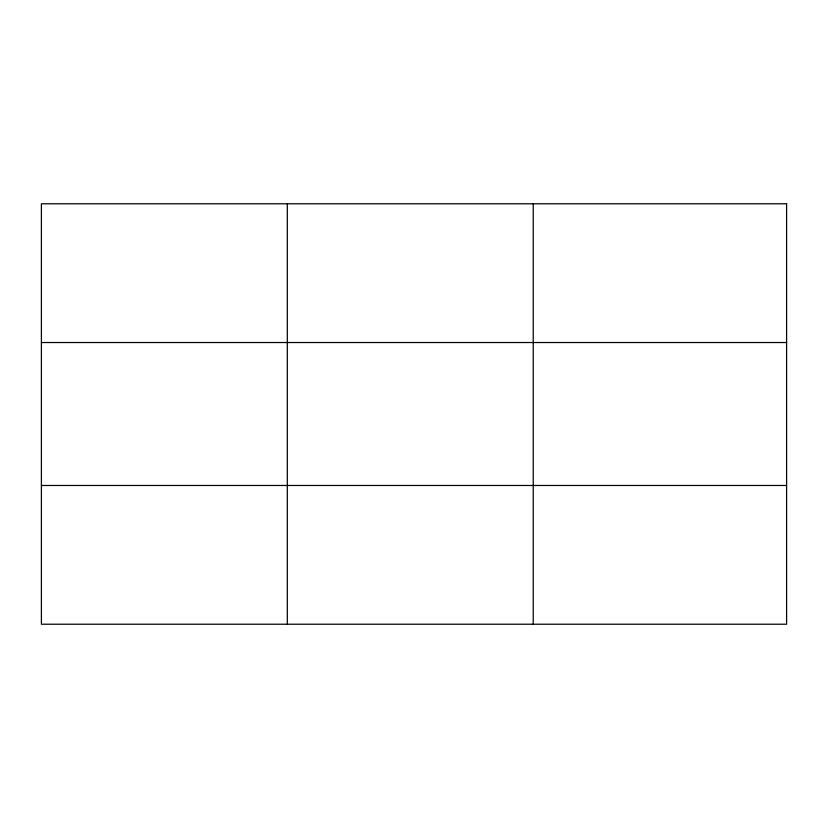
<?xml version="1.0" encoding="UTF-8"?>
<svg xmlns="http://www.w3.org/2000/svg" width="828" height="828" viewBox="0 0 828 828"><rect width="100%" height="100%" fill="white"/><g stroke="black" fill="none" stroke-linecap="round" stroke-linejoin="round"><path stroke-width="1.24" d="M287.316 624.219L287.316 203.781M533.232 624.219L533.232 203.781M41.4 342.523L786.6 342.523M41.4 485.477L786.6 485.477M786.6 203.781L786.6 624.219L41.4 624.219L41.4 203.781L786.6 203.781"/></g></svg>
